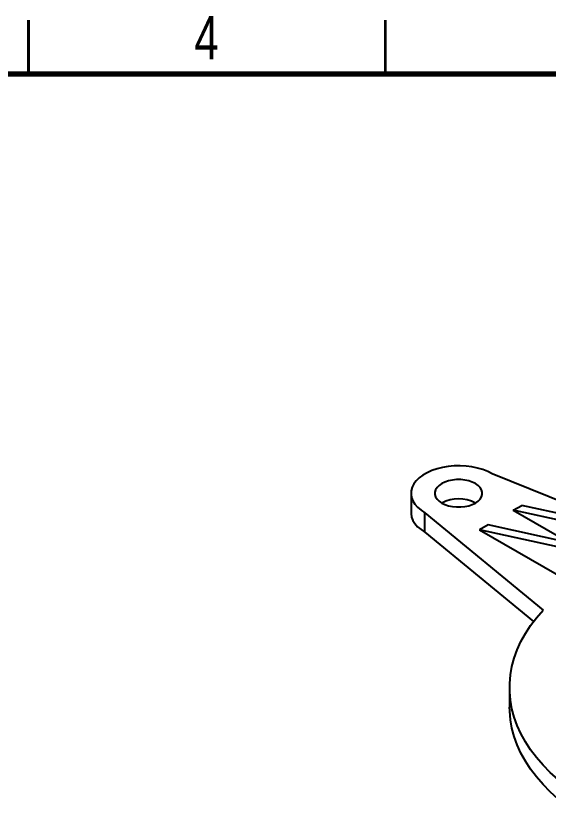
# Model space of a CAD drawing. Header units: millimetres. Extents: x 2 to 418, y 2 to 295.
# Drawn here: x 208.2 to 282.8, y 183.6 to 295.1 of the extents above; entities that cross this region are included whole.
import ezdxf

# ---------------------------------------------------------------- set-up
doc = ezdxf.new("R2010")
doc.units = ezdxf.units.MM
doc.styles.add('SLDTEXTSTYLE0', font='TXT', dxfattribs={"width": 0.75})

msp = doc.modelspace()

# ---------------------------------------------------------------- linework, layer by layer
at = {"color": 7, "linetype": 'Continuous', "lineweight": 35}
for p, q in [((210, 294.5), (210, 287)), ((210, 287), (210, 294.5)), ((260, 287), (260, 294.5))]:
    msp.add_line(p, q, dxfattribs=at)
at = {"color": 7, "linetype": 'Continuous', "lineweight": 70}
msp.add_line((10, 287), (410, 287), dxfattribs=at)
at = {"color": 7, "linetype": 'Continuous', "lineweight": 25}
for p, q in [((288.785239, 225.393748), (274.951743, 230.98554)), ((263.571031, 228.26418), (263.571031, 225.542377)), ((277.898021, 225.88299), (279.076532, 226.56333)), ((288.383767, 224.520385), (279.076532, 226.56333)), ((265.523652, 225.54282), (282.06957, 211.9015)), ((265.523652, 222.821017), (265.523652, 225.54282)), ((277.898021, 225.88299), (285.771624, 221.337655)), ((287.890822, 223.689562), (277.898021, 225.88299)), ((274.362487, 223.841969), (273.183976, 223.161629)), ((273.183976, 223.161629), (286.478025, 215.487138)), ((286.986443, 220.131977), (273.183976, 223.161629)), ((287.119651, 221.041762), (274.362487, 223.841969)), ((265.523652, 222.821017), (280.720897, 210.291613)), ((277.37815, 201.050576), (277.37815, 198.328773))]:
    msp.add_line(p, q, dxfattribs=at)
at = {"color": 7, "linetype": 'Continuous', "lineweight": 25, "flags": 128}
for points in [[(274.951743, 230.98554), (274.323744, 231.305158), (273.631307, 231.576819), (272.88535, 231.796236), (272.097638, 231.959952), (271.280594, 232.065382), (270.447103, 232.110866), (269.610309, 232.095684), (268.783409, 232.020078), (267.979445, 231.885239), (267.211094, 231.693294), (266.490475, 231.44727), (265.828952, 231.151046), (265.236957, 230.809295), (264.723827, 230.427405), (264.297654, 230.011401), (263.965159, 229.567841), (263.731586, 229.103723), (263.600618, 228.626364), (263.57432, 228.143293), (263.653109, 227.662129), (263.83574, 227.190459), (264.119333, 226.735723), (264.499417, 226.305091), (264.969997, 225.905355), (265.523652, 225.54282)], [(267.880675, 226.9035), (268.325776, 226.687892), (268.82897, 226.520179), (269.374967, 226.405456), (269.947178, 226.34721), (270.528217, 226.34721), (271.100428, 226.405456), (271.646425, 226.520179), (272.149619, 226.687892), (272.59472, 226.9035), (272.968204, 227.160451), (273.258723, 227.450939), (273.45745, 227.766136), (273.558346, 228.096467), (273.558346, 228.431893), (273.45745, 228.762223), (273.258723, 229.077421), (272.968204, 229.367909), (272.59472, 229.62486), (272.149619, 229.840468), (271.646425, 230.008181), (271.100428, 230.122904), (270.528217, 230.18115), (269.947178, 230.18115), (269.374967, 230.122904), (268.82897, 230.008181), (268.325776, 229.840468), (267.880675, 229.62486), (267.507191, 229.367909), (267.216672, 229.077421), (267.017945, 228.762223), (266.917048, 228.431893), (266.917048, 228.096467), (267.017945, 227.766136), (267.216672, 227.450939), (267.507191, 227.160451), (267.880675, 226.9035)], [(263.571031, 225.542377), (263.57432, 225.42149), (263.653109, 224.940326), (263.83574, 224.468656), (264.119333, 224.01392), (264.499417, 223.583288), (264.969997, 223.183552), (265.523652, 222.821017)], [(286.647544, 186.268968), (285.370868, 187.201278), (284.178973, 188.170271), (283.075016, 189.173381), (282.061921, 190.207952), (281.14237, 191.271242), (280.318802, 192.360436), (279.593395, 193.472648), (278.968072, 194.604933), (278.44449, 195.75429), (278.024035, 196.917677), (277.707821, 198.09201), (277.496685, 199.274181), (277.391187, 200.461056), (277.391606, 201.649494), (277.497941, 202.836344), (277.709911, 204.018465), (278.026953, 205.192724), (278.448228, 206.356012), (278.972621, 207.505246), (279.598742, 208.637384), (280.324933, 209.749425), (281.14927, 210.838426), (282.06957, 211.9015)], [(286.536745, 183.624271), (285.370868, 184.479475), (284.178973, 185.448468), (283.075016, 186.451578), (282.061921, 187.486149), (281.14237, 188.549439), (280.318802, 189.638633), (279.593395, 190.750845), (278.968072, 191.88313), (278.44449, 193.032488), (278.024035, 194.195874), (277.707821, 195.370208), (277.496685, 196.552378), (277.391187, 197.739254), (277.37815, 198.328773)]]:
    msp.add_lwpolyline(points, dxfattribs=at)
at = {"color": 7, "linetype": 'Continuous', "lineweight": 25}
msp.add_arc((270.237697, 222.37879), 5.101445, 62.48665146, 117.51334854, dxfattribs=at)

# ---------------------------------------------------------------- texts
at = {"color": 7, "linetype": 'Continuous', "lineweight": 0, "insert": (234.938617, 295.11369), "char_height": 6.096, "attachment_point": 2, "style": 'SLDTEXTSTYLE0'}
msp.add_mtext('4', dxfattribs=at)

doc.saveas('drawing.dxf')
